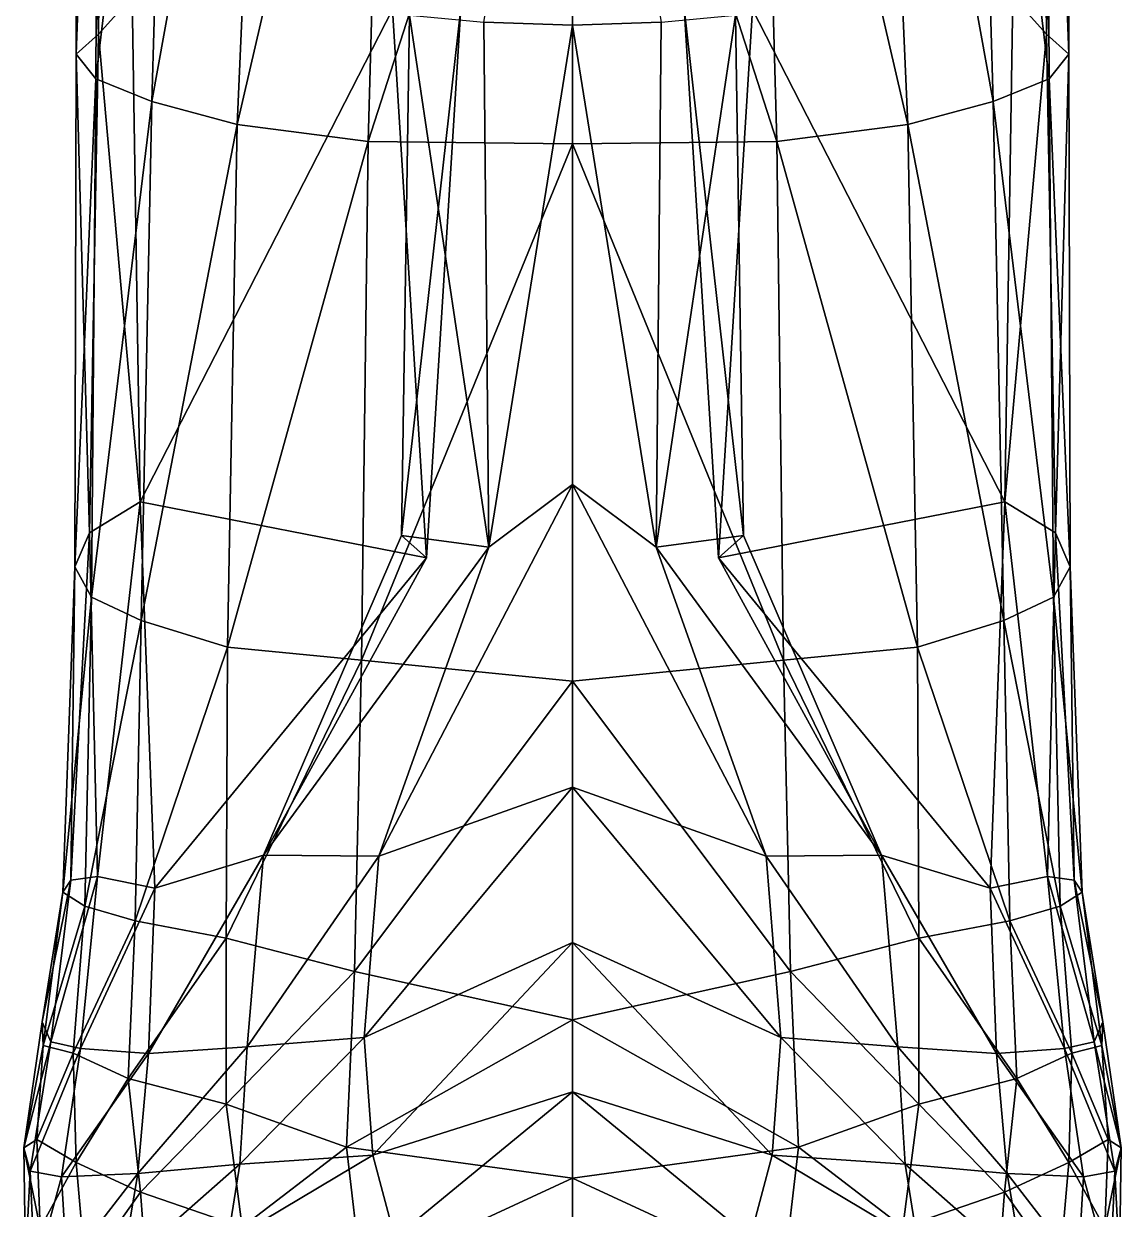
# Model space of a CAD drawing. Extents: x -1.6 to 1.6, y -9.4 to 16.4.
# Drawn here: x -0.249 to 0.249, y -8.629 to -8.091 of the extents above; entities that cross this region are included whole.
import ezdxf

# ---------------------------------------------------------------- set-up
doc = ezdxf.new("R2010")
doc.units = 0
doc.layers.add('DIPLODOC$LWO', color=1, linetype='CONTINUOUS')

msp = doc.modelspace()

# ---------------------------------------------------------------- linework, layer by layer
at = {"layer": 'DIPLODOC$LWO'}
for points in [[(-0.21196, -7.81598, 9.10233), (-0.21471, -8.09621, 9.1561), (-0.22439, -7.8183, 9.16294)], [(-0.19944, -8.07909, 9.10582), (-0.21471, -8.09621, 9.1561), (-0.21196, -7.81598, 9.10233)], [(0.21471, -8.09621, 9.1561), (0.19944, -8.07909, 9.10582), (0.21196, -7.81598, 9.10233)], [(0.21471, -8.09621, 9.1561), (0.21196, -7.81598, 9.10233), (0.22439, -7.8183, 9.16294)], [(-0.22439, -7.8183, 9.16294), (-0.22484, -8.10532, 9.21297), (-0.21451, -7.82369, 9.22629)], [(-0.21471, -8.09621, 9.1561), (-0.22484, -8.10532, 9.21297), (-0.22439, -7.8183, 9.16294)], [(0.22484, -8.10532, 9.21297), (0.22439, -7.8183, 9.16294), (0.21451, -7.82369, 9.22629)], [(0.22484, -8.10532, 9.21297), (0.21471, -8.09621, 9.1561), (0.22439, -7.8183, 9.16294)], [(-0.22484, -8.10532, 9.21297), (-0.21602, -8.1164, 9.26941), (-0.21451, -7.82369, 9.22629)], [(-0.21451, -7.82369, 9.22629), (-0.21602, -8.1164, 9.26941), (-0.18207, -7.83418, 9.28985)], [(0.21602, -8.1164, 9.26941), (0.21451, -7.82369, 9.22629), (0.18207, -7.83418, 9.28985)], [(0.21602, -8.1164, 9.26941), (0.22484, -8.10532, 9.21297), (0.21451, -7.82369, 9.22629)], [(-0.21602, -8.1164, 9.26941), (-0.19059, -8.12672, 9.32709), (-0.18207, -7.83418, 9.28985)], [(-0.18207, -7.83418, 9.28985), (-0.19059, -8.12672, 9.32709), (-0.13891, -7.841, 9.34284)], [(0.19059, -8.12672, 9.32709), (0.18207, -7.83418, 9.28985), (0.13891, -7.841, 9.34284)], [(0.19059, -8.12672, 9.32709), (0.21602, -8.1164, 9.26941), (0.18207, -7.83418, 9.28985)], [(-0.19059, -8.12672, 9.32709), (-0.15196, -8.13708, 9.379), (-0.13891, -7.841, 9.34284)], [(-0.13891, -7.841, 9.34284), (-0.15196, -8.13708, 9.379), (-0.08424, -7.84506, 9.37322)], [(0.15196, -8.13708, 9.379), (0.13891, -7.841, 9.34284), (0.08424, -7.84506, 9.37322)], [(0.15196, -8.13708, 9.379), (0.19059, -8.12672, 9.32709), (0.13891, -7.841, 9.34284)], [(-0.15196, -8.13708, 9.379), (-0.09264, -8.1449, 9.40984), (-0.08424, -7.84506, 9.37322)], [(-0.08424, -7.84506, 9.37322), (-0.09264, -8.1449, 9.40984), (0, -7.85729, 9.39314)], [(0.09264, -8.1449, 9.40984), (0.08424, -7.84506, 9.37322), (0, -7.85729, 9.39314)], [(0.09264, -8.1449, 9.40984), (0.15196, -8.13708, 9.379), (0.08424, -7.84506, 9.37322)], [(-0.09264, -8.1449, 9.40984), (0, -8.14592, 9.43079), (0, -7.85729, 9.39314)], [(0, -8.09215, 8.89979), (-0.0402, -8.09078, 8.91325), (0, -7.85742, 8.84911)], [(0, -8.14592, 9.43079), (0.09264, -8.1449, 9.40984), (0, -7.85729, 9.39314)], [(0.0402, -8.09078, 8.91325), (0, -8.09215, 8.89979), (0, -7.85742, 8.84911)], [(-0.19944, -8.07909, 9.10582), (-0.19582, -8.30819, 9.13715), (-0.21471, -8.09621, 9.1561)], [(-0.08162, -8.08507, 9.05468), (-0.19582, -8.30819, 9.13715), (-0.19944, -8.07909, 9.10582)], [(0.19582, -8.30819, 9.13715), (0.08162, -8.08507, 9.05468), (0.19944, -8.07909, 9.10582)], [(0.19582, -8.30819, 9.13715), (0.19944, -8.07909, 9.10582), (0.21471, -8.09621, 9.1561)], [(-0.06616, -8.33358, 9.07), (-0.19582, -8.30819, 9.13715), (-0.08162, -8.08507, 9.05468)], [(-0.05052, -8.08437, 8.9975), (-0.06616, -8.33358, 9.07), (-0.08162, -8.08507, 9.05468)], [(-0.07389, -8.08757, 8.94811), (-0.07741, -8.32335, 9.01353), (-0.05052, -8.08437, 8.9975)], [(-0.07741, -8.32335, 9.01353), (-0.06616, -8.33358, 9.07), (-0.05052, -8.08437, 8.9975)], [(0.06616, -8.33358, 9.07), (0.05052, -8.08437, 8.9975), (0.08162, -8.08507, 9.05468)], [(0.07741, -8.32335, 9.01353), (0.07389, -8.08757, 8.94811), (0.05052, -8.08437, 8.9975)], [(0.06616, -8.33358, 9.07), (0.07741, -8.32335, 9.01353), (0.05052, -8.08437, 8.9975)], [(0.19582, -8.30819, 9.13715), (0.06616, -8.33358, 9.07), (0.08162, -8.08507, 9.05468)], [(-0.03793, -8.32867, 8.96804), (-0.07741, -8.32335, 9.01353), (-0.07389, -8.08757, 8.94811)], [(-0.0402, -8.09078, 8.91325), (-0.03793, -8.32867, 8.96804), (-0.07389, -8.08757, 8.94811)], [(-0.0402, -8.09078, 8.91325), (0, -8.09215, 8.89979), (-0.03793, -8.32867, 8.96804)], [(0, -8.09215, 8.89979), (0.0402, -8.09078, 8.91325), (0.03793, -8.32867, 8.96804)], [(0.03793, -8.32867, 8.96804), (0.0402, -8.09078, 8.91325), (0.07389, -8.08757, 8.94811)], [(0.07741, -8.32335, 9.01353), (0.03793, -8.32867, 8.96804), (0.07389, -8.08757, 8.94811)], [(-0.21471, -8.09621, 9.1561), (-0.21879, -8.32217, 9.19122), (-0.22484, -8.10532, 9.21297)], [(-0.19582, -8.30819, 9.13715), (-0.21879, -8.32217, 9.19122), (-0.21471, -8.09621, 9.1561)], [(0, -8.30028, 8.92191), (-0.03793, -8.32867, 8.96804), (0, -8.09215, 8.89979)], [(0.03793, -8.32867, 8.96804), (0, -8.30028, 8.92191), (0, -8.09215, 8.89979)], [(0.21879, -8.32217, 9.19122), (0.19582, -8.30819, 9.13715), (0.21471, -8.09621, 9.1561)], [(0.21879, -8.32217, 9.19122), (0.21471, -8.09621, 9.1561), (0.22484, -8.10532, 9.21297)], [(-0.22484, -8.10532, 9.21297), (-0.2255, -8.33756, 9.23849), (-0.21602, -8.1164, 9.26941)], [(-0.21879, -8.32217, 9.19122), (-0.2255, -8.33756, 9.23849), (-0.22484, -8.10532, 9.21297)], [(0.2255, -8.33756, 9.23849), (0.22484, -8.10532, 9.21297), (0.21602, -8.1164, 9.26941)], [(0.2255, -8.33756, 9.23849), (0.21879, -8.32217, 9.19122), (0.22484, -8.10532, 9.21297)], [(-0.2255, -8.33756, 9.23849), (-0.2179, -8.35133, 9.28634), (-0.21602, -8.1164, 9.26941)], [(-0.21602, -8.1164, 9.26941), (-0.2179, -8.35133, 9.28634), (-0.19059, -8.12672, 9.32709)], [(0.2179, -8.35133, 9.28634), (0.21602, -8.1164, 9.26941), (0.19059, -8.12672, 9.32709)], [(0.2179, -8.35133, 9.28634), (0.2255, -8.33756, 9.23849), (0.21602, -8.1164, 9.26941)], [(-0.2179, -8.35133, 9.28634), (-0.19538, -8.36189, 9.33587), (-0.19059, -8.12672, 9.32709)], [(-0.19059, -8.12672, 9.32709), (-0.19538, -8.36189, 9.33587), (-0.15196, -8.13708, 9.379)], [(0.19538, -8.36189, 9.33587), (0.19059, -8.12672, 9.32709), (0.15196, -8.13708, 9.379)], [(0.19538, -8.36189, 9.33587), (0.2179, -8.35133, 9.28634), (0.19059, -8.12672, 9.32709)], [(-0.19538, -8.36189, 9.33587), (-0.1563, -8.37396, 9.3821), (-0.15196, -8.13708, 9.379)], [(-0.15196, -8.13708, 9.379), (-0.1563, -8.37396, 9.3821), (-0.09264, -8.1449, 9.40984)], [(0.1563, -8.37396, 9.3821), (0.15196, -8.13708, 9.379), (0.09264, -8.1449, 9.40984)], [(0.1563, -8.37396, 9.3821), (0.19538, -8.36189, 9.33587), (0.15196, -8.13708, 9.379)], [(-0.1563, -8.37396, 9.3821), (-0.09558, -8.37995, 9.41338), (-0.09264, -8.1449, 9.40984)], [(-0.09264, -8.1449, 9.40984), (-0.09558, -8.37995, 9.41338), (0, -8.14592, 9.43079)], [(0.09558, -8.37995, 9.41338), (0.09264, -8.1449, 9.40984), (0, -8.14592, 9.43079)], [(0.09558, -8.37995, 9.41338), (0.1563, -8.37396, 9.3821), (0.09264, -8.1449, 9.40984)], [(-0.09558, -8.37995, 9.41338), (0, -8.38937, 9.43632), (0, -8.14592, 9.43079)], [(0, -8.38937, 9.43632), (0.09558, -8.37995, 9.41338), (0, -8.14592, 9.43079)], [(-0.03793, -8.32867, 8.96804), (0, -8.30028, 8.92191), (-0.08776, -8.46871, 8.99032)], [(0, -8.43745, 8.92713), (-0.08776, -8.46871, 8.99032), (0, -8.30028, 8.92191)], [(0, -8.30028, 8.92191), (0.03793, -8.32867, 8.96804), (0.08776, -8.46871, 8.99032)], [(0.08776, -8.46871, 8.99032), (0, -8.43745, 8.92713), (0, -8.30028, 8.92191)], [(-0.19582, -8.30819, 9.13715), (-0.21514, -8.47789, 9.17777), (-0.21879, -8.32217, 9.19122)], [(-0.18919, -8.48327, 9.12835), (-0.21514, -8.47789, 9.17777), (-0.19582, -8.30819, 9.13715)], [(-0.06616, -8.33358, 9.07), (-0.18919, -8.48327, 9.12835), (-0.19582, -8.30819, 9.13715)], [(0.18919, -8.48327, 9.12835), (0.06616, -8.33358, 9.07), (0.19582, -8.30819, 9.13715)], [(0.21514, -8.47789, 9.17777), (0.18919, -8.48327, 9.12835), (0.19582, -8.30819, 9.13715)], [(0.21514, -8.47789, 9.17777), (0.19582, -8.30819, 9.13715), (0.21879, -8.32217, 9.19122)], [(-0.21879, -8.32217, 9.19122), (-0.22735, -8.4796, 9.21582), (-0.2255, -8.33756, 9.23849)], [(-0.21514, -8.47789, 9.17777), (-0.22735, -8.4796, 9.21582), (-0.21879, -8.32217, 9.19122)], [(0.22735, -8.4796, 9.21582), (0.21514, -8.47789, 9.17777), (0.21879, -8.32217, 9.19122)], [(0.22735, -8.4796, 9.21582), (0.21879, -8.32217, 9.19122), (0.2255, -8.33756, 9.23849)], [(-0.07741, -8.32335, 9.01353), (-0.14007, -8.46822, 9.04909), (-0.06616, -8.33358, 9.07)], [(-0.07741, -8.32335, 9.01353), (-0.03793, -8.32867, 8.96804), (-0.14007, -8.46822, 9.04909)], [(0.03793, -8.32867, 8.96804), (0.07741, -8.32335, 9.01353), (0.14007, -8.46822, 9.04909)], [(0.14007, -8.46822, 9.04909), (0.07741, -8.32335, 9.01353), (0.06616, -8.33358, 9.07)], [(-0.08776, -8.46871, 8.99032), (-0.14007, -8.46822, 9.04909), (-0.03793, -8.32867, 8.96804)], [(0.14007, -8.46822, 9.04909), (0.08776, -8.46871, 8.99032), (0.03793, -8.32867, 8.96804)], [(-0.2255, -8.33756, 9.23849), (-0.23086, -8.48499, 9.25418), (-0.2179, -8.35133, 9.28634)], [(-0.22735, -8.4796, 9.21582), (-0.23086, -8.48499, 9.25418), (-0.2255, -8.33756, 9.23849)], [(-0.14007, -8.46822, 9.04909), (-0.18919, -8.48327, 9.12835), (-0.06616, -8.33358, 9.07)], [(0.18919, -8.48327, 9.12835), (0.14007, -8.46822, 9.04909), (0.06616, -8.33358, 9.07)], [(0.23086, -8.48499, 9.25418), (0.2255, -8.33756, 9.23849), (0.2179, -8.35133, 9.28634)], [(0.23086, -8.48499, 9.25418), (0.22735, -8.4796, 9.21582), (0.2255, -8.33756, 9.23849)], [(-0.23086, -8.48499, 9.25418), (-0.22099, -8.49137, 9.29382), (-0.2179, -8.35133, 9.28634)], [(-0.2179, -8.35133, 9.28634), (-0.22099, -8.49137, 9.29382), (-0.19538, -8.36189, 9.33587)], [(0.22099, -8.49137, 9.29382), (0.2179, -8.35133, 9.28634), (0.19538, -8.36189, 9.33587)], [(0.22099, -8.49137, 9.29382), (0.23086, -8.48499, 9.25418), (0.2179, -8.35133, 9.28634)], [(-0.22099, -8.49137, 9.29382), (-0.19818, -8.49808, 9.33164), (-0.19538, -8.36189, 9.33587)], [(-0.19538, -8.36189, 9.33587), (-0.19818, -8.49808, 9.33164), (-0.1563, -8.37396, 9.3821)], [(0.19818, -8.49808, 9.33164), (0.19538, -8.36189, 9.33587), (0.1563, -8.37396, 9.3821)], [(0.19818, -8.49808, 9.33164), (0.22099, -8.49137, 9.29382), (0.19538, -8.36189, 9.33587)], [(-0.19818, -8.49808, 9.33164), (-0.15695, -8.50589, 9.37631), (-0.1563, -8.37396, 9.3821)], [(-0.1563, -8.37396, 9.3821), (-0.15695, -8.50589, 9.37631), (-0.09558, -8.37995, 9.41338)], [(0.15695, -8.50589, 9.37631), (0.1563, -8.37396, 9.3821), (0.09558, -8.37995, 9.41338)], [(0.15695, -8.50589, 9.37631), (0.19818, -8.49808, 9.33164), (0.1563, -8.37396, 9.3821)], [(-0.15695, -8.50589, 9.37631), (-0.09877, -8.52098, 9.41776), (-0.09558, -8.37995, 9.41338)], [(-0.09558, -8.37995, 9.41338), (-0.09877, -8.52098, 9.41776), (0, -8.38937, 9.43632)], [(0.09877, -8.52098, 9.41776), (0.09558, -8.37995, 9.41338), (0, -8.38937, 9.43632)], [(0.09877, -8.52098, 9.41776), (0.15695, -8.50589, 9.37631), (0.09558, -8.37995, 9.41338)], [(-0.09877, -8.52098, 9.41776), (0, -8.54284, 9.43933), (0, -8.38937, 9.43632)], [(0, -8.54284, 9.43933), (0.09877, -8.52098, 9.41776), (0, -8.38937, 9.43632)], [(-0.08776, -8.46871, 8.99032), (0, -8.43745, 8.92713), (-0.0944, -8.55092, 8.98839)], [(0, -8.50786, 8.92316), (-0.0944, -8.55092, 8.98839), (0, -8.43745, 8.92713)], [(0, -8.43745, 8.92713), (0.08776, -8.46871, 8.99032), (0.0944, -8.55092, 8.98839)], [(0.0944, -8.55092, 8.98839), (0, -8.50786, 8.92316), (0, -8.43745, 8.92713)], [(-0.18919, -8.48327, 9.12835), (-0.14007, -8.46822, 9.04909), (-0.19207, -8.55812, 9.09804)], [(-0.14733, -8.55507, 9.03517), (-0.19207, -8.55812, 9.09804), (-0.14007, -8.46822, 9.04909)], [(-0.14007, -8.46822, 9.04909), (-0.08776, -8.46871, 8.99032), (-0.14733, -8.55507, 9.03517)], [(-0.0944, -8.55092, 8.98839), (-0.14733, -8.55507, 9.03517), (-0.08776, -8.46871, 8.99032)], [(0.08776, -8.46871, 8.99032), (0.14007, -8.46822, 9.04909), (0.14733, -8.55507, 9.03517)], [(0.14733, -8.55507, 9.03517), (0.0944, -8.55092, 8.98839), (0.08776, -8.46871, 8.99032)], [(0.14007, -8.46822, 9.04909), (0.18919, -8.48327, 9.12835), (0.19207, -8.55812, 9.09804)], [(0.19207, -8.55812, 9.09804), (0.14733, -8.55507, 9.03517), (0.14007, -8.46822, 9.04909)], [(-0.21514, -8.47789, 9.17777), (-0.23642, -8.55282, 9.19508), (-0.22735, -8.4796, 9.21582)], [(-0.22295, -8.55581, 9.15593), (-0.23642, -8.55282, 9.19508), (-0.21514, -8.47789, 9.17777)], [(-0.18919, -8.48327, 9.12835), (-0.22295, -8.55581, 9.15593), (-0.21514, -8.47789, 9.17777)], [(0.22295, -8.55581, 9.15593), (0.18919, -8.48327, 9.12835), (0.21514, -8.47789, 9.17777)], [(0.23642, -8.55282, 9.19508), (0.21514, -8.47789, 9.17777), (0.22735, -8.4796, 9.21582)], [(0.23642, -8.55282, 9.19508), (0.22295, -8.55581, 9.15593), (0.21514, -8.47789, 9.17777)], [(-0.22735, -8.4796, 9.21582), (-0.24023, -8.54374, 9.22844), (-0.23086, -8.48499, 9.25418)], [(-0.23642, -8.55282, 9.19508), (-0.24023, -8.54374, 9.22844), (-0.22735, -8.4796, 9.21582)], [(-0.19207, -8.55812, 9.09804), (-0.22295, -8.55581, 9.15593), (-0.18919, -8.48327, 9.12835)], [(0.22295, -8.55581, 9.15593), (0.19207, -8.55812, 9.09804), (0.18919, -8.48327, 9.12835)], [(0.24023, -8.54374, 9.22844), (0.22735, -8.4796, 9.21582), (0.23086, -8.48499, 9.25418)], [(0.24023, -8.54374, 9.22844), (0.23642, -8.55282, 9.19508), (0.22735, -8.4796, 9.21582)], [(-0.24023, -8.54374, 9.22844), (-0.23981, -8.55447, 9.25712), (-0.23086, -8.48499, 9.25418)], [(-0.23086, -8.48499, 9.25418), (-0.23981, -8.55447, 9.25712), (-0.22099, -8.49137, 9.29382)], [(0.23981, -8.55447, 9.25712), (0.23086, -8.48499, 9.25418), (0.22099, -8.49137, 9.29382)], [(0.23981, -8.55447, 9.25712), (0.24023, -8.54374, 9.22844), (0.23086, -8.48499, 9.25418)], [(-0.23981, -8.55447, 9.25712), (-0.22618, -8.55804, 9.29404), (-0.22099, -8.49137, 9.29382)], [(-0.22099, -8.49137, 9.29382), (-0.22618, -8.55804, 9.29404), (-0.19818, -8.49808, 9.33164)], [(0.22618, -8.55804, 9.29404), (0.22099, -8.49137, 9.29382), (0.19818, -8.49808, 9.33164)], [(0.22618, -8.55804, 9.29404), (0.23981, -8.55447, 9.25712), (0.22099, -8.49137, 9.29382)], [(-0.22618, -8.55804, 9.29404), (-0.20137, -8.56952, 9.33187), (-0.19818, -8.49808, 9.33164)], [(-0.19818, -8.49808, 9.33164), (-0.20137, -8.56952, 9.33187), (-0.15695, -8.50589, 9.37631)], [(0.20137, -8.56952, 9.33187), (0.19818, -8.49808, 9.33164), (0.15695, -8.50589, 9.37631)], [(0.20137, -8.56952, 9.33187), (0.22618, -8.55804, 9.29404), (0.19818, -8.49808, 9.33164)], [(-0.20137, -8.56952, 9.33187), (-0.1569, -8.58115, 9.3777), (-0.15695, -8.50589, 9.37631)], [(-0.15695, -8.50589, 9.37631), (-0.1569, -8.58115, 9.3777), (-0.09877, -8.52098, 9.41776)], [(-0.0944, -8.55092, 8.98839), (0, -8.50786, 8.92316), (-0.09047, -8.60418, 8.97011)], [(0, -8.57554, 8.91223), (-0.09047, -8.60418, 8.97011), (0, -8.50786, 8.92316)], [(0, -8.50786, 8.92316), (0.0944, -8.55092, 8.98839), (0.09047, -8.60418, 8.97011)], [(0.09047, -8.60418, 8.97011), (0, -8.57554, 8.91223), (0, -8.50786, 8.92316)], [(0.1569, -8.58115, 9.3777), (0.15695, -8.50589, 9.37631), (0.09877, -8.52098, 9.41776)], [(0.1569, -8.58115, 9.3777), (0.20137, -8.56952, 9.33187), (0.15695, -8.50589, 9.37631)], [(-0.1569, -8.58115, 9.3777), (-0.10245, -8.60057, 9.4181), (-0.09877, -8.52098, 9.41776)], [(-0.09877, -8.52098, 9.41776), (-0.10245, -8.60057, 9.4181), (0, -8.54284, 9.43933)], [(0.10245, -8.60057, 9.4181), (0.09877, -8.52098, 9.41776), (0, -8.54284, 9.43933)], [(0.10245, -8.60057, 9.4181), (0.1569, -8.58115, 9.3777), (0.09877, -8.52098, 9.41776)], [(-0.24023, -8.54374, 9.22844), (-0.24864, -8.60086, 9.21632), (-0.23981, -8.55447, 9.25712)], [(-0.24023, -8.54374, 9.22844), (-0.23642, -8.55282, 9.19508), (-0.24864, -8.60086, 9.21632)], [(-0.10245, -8.60057, 9.4181), (0, -8.61469, 9.44624), (0, -8.54284, 9.43933)], [(0, -8.61469, 9.44624), (0.10245, -8.60057, 9.4181), (0, -8.54284, 9.43933)], [(0.23642, -8.55282, 9.19508), (0.24023, -8.54374, 9.22844), (0.24864, -8.60086, 9.21632)], [(0.24864, -8.60086, 9.21632), (0.24023, -8.54374, 9.22844), (0.23981, -8.55447, 9.25712)], [(-0.24567, -8.61152, 9.17125), (-0.24864, -8.60086, 9.21632), (-0.23642, -8.55282, 9.19508)], [(-0.23642, -8.55282, 9.19508), (-0.22295, -8.55581, 9.15593), (-0.24567, -8.61152, 9.17125)], [(-0.14733, -8.55507, 9.03517), (-0.0944, -8.55092, 8.98839), (-0.15072, -8.60826, 9.01284)], [(-0.09047, -8.60418, 8.97011), (-0.15072, -8.60826, 9.01284), (-0.0944, -8.55092, 8.98839)], [(0.15072, -8.60826, 9.01284), (0.09047, -8.60418, 8.97011), (0.0944, -8.55092, 8.98839)], [(0.0944, -8.55092, 8.98839), (0.14733, -8.55507, 9.03517), (0.15072, -8.60826, 9.01284)], [(0.22295, -8.55581, 9.15593), (0.23642, -8.55282, 9.19508), (0.24567, -8.61152, 9.17125)], [(0.24864, -8.60086, 9.21632), (0.24567, -8.61152, 9.17125), (0.23642, -8.55282, 9.19508)], [(-0.24864, -8.60086, 9.21632), (-0.24276, -8.59711, 9.25503), (-0.23981, -8.55447, 9.25712)], [(-0.23145, -8.61407, 9.12729), (-0.24567, -8.61152, 9.17125), (-0.22295, -8.55581, 9.15593)], [(-0.23981, -8.55447, 9.25712), (-0.24276, -8.59711, 9.25503), (-0.22618, -8.55804, 9.29404)], [(-0.24276, -8.59711, 9.25503), (-0.22495, -8.6076, 9.28837), (-0.22618, -8.55804, 9.29404)], [(-0.22295, -8.55581, 9.15593), (-0.19207, -8.55812, 9.09804), (-0.23145, -8.61407, 9.12729)], [(-0.19701, -8.61245, 9.06806), (-0.23145, -8.61407, 9.12729), (-0.19207, -8.55812, 9.09804)], [(-0.22618, -8.55804, 9.29404), (-0.22495, -8.6076, 9.28837), (-0.20137, -8.56952, 9.33187)], [(-0.19207, -8.55812, 9.09804), (-0.14733, -8.55507, 9.03517), (-0.19701, -8.61245, 9.06806)], [(-0.15072, -8.60826, 9.01284), (-0.19701, -8.61245, 9.06806), (-0.14733, -8.55507, 9.03517)], [(0.14733, -8.55507, 9.03517), (0.19207, -8.55812, 9.09804), (0.19701, -8.61245, 9.06806)], [(0.19701, -8.61245, 9.06806), (0.15072, -8.60826, 9.01284), (0.14733, -8.55507, 9.03517)], [(0.19207, -8.55812, 9.09804), (0.22295, -8.55581, 9.15593), (0.23145, -8.61407, 9.12729)], [(0.23145, -8.61407, 9.12729), (0.19701, -8.61245, 9.06806), (0.19207, -8.55812, 9.09804)], [(0.22495, -8.6076, 9.28837), (0.22618, -8.55804, 9.29404), (0.20137, -8.56952, 9.33187)], [(0.24567, -8.61152, 9.17125), (0.23145, -8.61407, 9.12729), (0.22295, -8.55581, 9.15593)], [(0.22495, -8.6076, 9.28837), (0.24276, -8.59711, 9.25503), (0.22618, -8.55804, 9.29404)], [(0.24276, -8.59711, 9.25503), (0.23981, -8.55447, 9.25712), (0.22618, -8.55804, 9.29404)], [(0.24276, -8.59711, 9.25503), (0.24864, -8.60086, 9.21632), (0.23981, -8.55447, 9.25712)], [(-0.22495, -8.6076, 9.28837), (-0.19569, -8.62095, 9.33111), (-0.20137, -8.56952, 9.33187)], [(-0.20137, -8.56952, 9.33187), (-0.19569, -8.62095, 9.33111), (-0.1569, -8.58115, 9.3777)], [(0.19569, -8.62095, 9.33111), (0.20137, -8.56952, 9.33187), (0.1569, -8.58115, 9.3777)], [(0.19569, -8.62095, 9.33111), (0.22495, -8.6076, 9.28837), (0.20137, -8.56952, 9.33187)], [(-0.09047, -8.60418, 8.97011), (0, -8.57554, 8.91223), (-0.0805, -8.6416, 8.93627)], [(0, -8.63651, 8.89728), (-0.0805, -8.6416, 8.93627), (0, -8.57554, 8.91223)], [(0, -8.57554, 8.91223), (0.09047, -8.60418, 8.97011), (0.0805, -8.6416, 8.93627)], [(0.0805, -8.6416, 8.93627), (0, -8.63651, 8.89728), (0, -8.57554, 8.91223)], [(-0.19569, -8.62095, 9.33111), (-0.1496, -8.6369, 9.3812), (-0.1569, -8.58115, 9.3777)], [(-0.1569, -8.58115, 9.3777), (-0.1496, -8.6369, 9.3812), (-0.10245, -8.60057, 9.4181)], [(0.1496, -8.6369, 9.3812), (0.1569, -8.58115, 9.3777), (0.10245, -8.60057, 9.4181)], [(0.1496, -8.6369, 9.3812), (0.19569, -8.62095, 9.33111), (0.1569, -8.58115, 9.3777)], [(-0.24276, -8.59711, 9.25503), (-0.24864, -8.60086, 9.21632), (-0.24117, -8.63735, 9.23534)], [(-0.2479, -8.65315, 9.19035), (-0.24117, -8.63735, 9.23534), (-0.24864, -8.60086, 9.21632)], [(-0.24864, -8.60086, 9.21632), (-0.24567, -8.61152, 9.17125), (-0.2479, -8.65315, 9.19035)], [(-0.24276, -8.59711, 9.25503), (-0.24117, -8.63735, 9.23534), (-0.22495, -8.6076, 9.28837)], [(-0.1496, -8.6369, 9.3812), (-0.09561, -8.65886, 9.4215), (-0.10245, -8.60057, 9.4181)], [(-0.10245, -8.60057, 9.4181), (-0.09561, -8.65886, 9.4215), (0, -8.61469, 9.44624)], [(0.09561, -8.65886, 9.4215), (0.10245, -8.60057, 9.4181), (0, -8.61469, 9.44624)], [(0.09561, -8.65886, 9.4215), (0.1496, -8.6369, 9.3812), (0.10245, -8.60057, 9.4181)], [(0.24117, -8.63735, 9.23534), (0.24276, -8.59711, 9.25503), (0.22495, -8.6076, 9.28837)], [(0.24864, -8.60086, 9.21632), (0.24276, -8.59711, 9.25503), (0.24117, -8.63735, 9.23534)], [(0.24117, -8.63735, 9.23534), (0.2479, -8.65315, 9.19035), (0.24864, -8.60086, 9.21632)], [(0.24567, -8.61152, 9.17125), (0.24864, -8.60086, 9.21632), (0.2479, -8.65315, 9.19035)], [(-0.15072, -8.60826, 9.01284), (-0.09047, -8.60418, 8.97011), (-0.15635, -8.64353, 8.98093)], [(-0.0805, -8.6416, 8.93627), (-0.15635, -8.64353, 8.98093), (-0.09047, -8.60418, 8.97011)], [(0.15635, -8.64353, 8.98093), (0.0805, -8.6416, 8.93627), (0.09047, -8.60418, 8.97011)], [(0.09047, -8.60418, 8.97011), (0.15072, -8.60826, 9.01284), (0.15635, -8.64353, 8.98093)], [(-0.2436, -8.65835, 9.14646), (-0.2479, -8.65315, 9.19035), (-0.24567, -8.61152, 9.17125)], [(-0.24567, -8.61152, 9.17125), (-0.23145, -8.61407, 9.12729), (-0.2436, -8.65835, 9.14646)], [(-0.24117, -8.63735, 9.23534), (-0.22065, -8.6561, 9.27614), (-0.22495, -8.6076, 9.28837)], [(-0.22495, -8.6076, 9.28837), (-0.22065, -8.6561, 9.27614), (-0.19569, -8.62095, 9.33111)], [(-0.19701, -8.61245, 9.06806), (-0.15072, -8.60826, 9.01284), (-0.20412, -8.65538, 9.04587)], [(-0.15635, -8.64353, 8.98093), (-0.20412, -8.65538, 9.04587), (-0.15072, -8.60826, 9.01284)], [(0.15072, -8.60826, 9.01284), (0.19701, -8.61245, 9.06806), (0.20412, -8.65538, 9.04587)], [(0.20412, -8.65538, 9.04587), (0.15635, -8.64353, 8.98093), (0.15072, -8.60826, 9.01284)], [(0.22065, -8.6561, 9.27614), (0.22495, -8.6076, 9.28837), (0.19569, -8.62095, 9.33111)], [(0.22065, -8.6561, 9.27614), (0.24117, -8.63735, 9.23534), (0.22495, -8.6076, 9.28837)], [(0.23145, -8.61407, 9.12729), (0.24567, -8.61152, 9.17125), (0.2436, -8.65835, 9.14646)], [(0.2479, -8.65315, 9.19035), (0.2436, -8.65835, 9.14646), (0.24567, -8.61152, 9.17125)], [(-0.22908, -8.65424, 9.10487), (-0.2436, -8.65835, 9.14646), (-0.23145, -8.61407, 9.12729)], [(-0.23145, -8.61407, 9.12729), (-0.19701, -8.61245, 9.06806), (-0.22908, -8.65424, 9.10487)], [(-0.20412, -8.65538, 9.04587), (-0.22908, -8.65424, 9.10487), (-0.19701, -8.61245, 9.06806)], [(-0.09561, -8.65886, 9.4215), (0, -8.6858, 9.45285), (0, -8.61469, 9.44624)], [(0, -8.6858, 9.45285), (0.09561, -8.65886, 9.4215), (0, -8.61469, 9.44624)], [(0.19701, -8.61245, 9.06806), (0.23145, -8.61407, 9.12729), (0.22908, -8.65424, 9.10487)], [(0.22908, -8.65424, 9.10487), (0.20412, -8.65538, 9.04587), (0.19701, -8.61245, 9.06806)], [(0.2436, -8.65835, 9.14646), (0.22908, -8.65424, 9.10487), (0.23145, -8.61407, 9.12729)], [(-0.22065, -8.6561, 9.27614), (-0.19146, -8.67661, 9.32854), (-0.19569, -8.62095, 9.33111)], [(-0.19569, -8.62095, 9.33111), (-0.19146, -8.67661, 9.32854), (-0.1496, -8.6369, 9.3812)], [(0.19146, -8.67661, 9.32854), (0.19569, -8.62095, 9.33111), (0.1496, -8.6369, 9.3812)], [(0.19146, -8.67661, 9.32854), (0.22065, -8.6561, 9.27614), (0.19569, -8.62095, 9.33111)]]:
    msp.add_3dface(points, dxfattribs=at)

doc.saveas('drawing.dxf')
